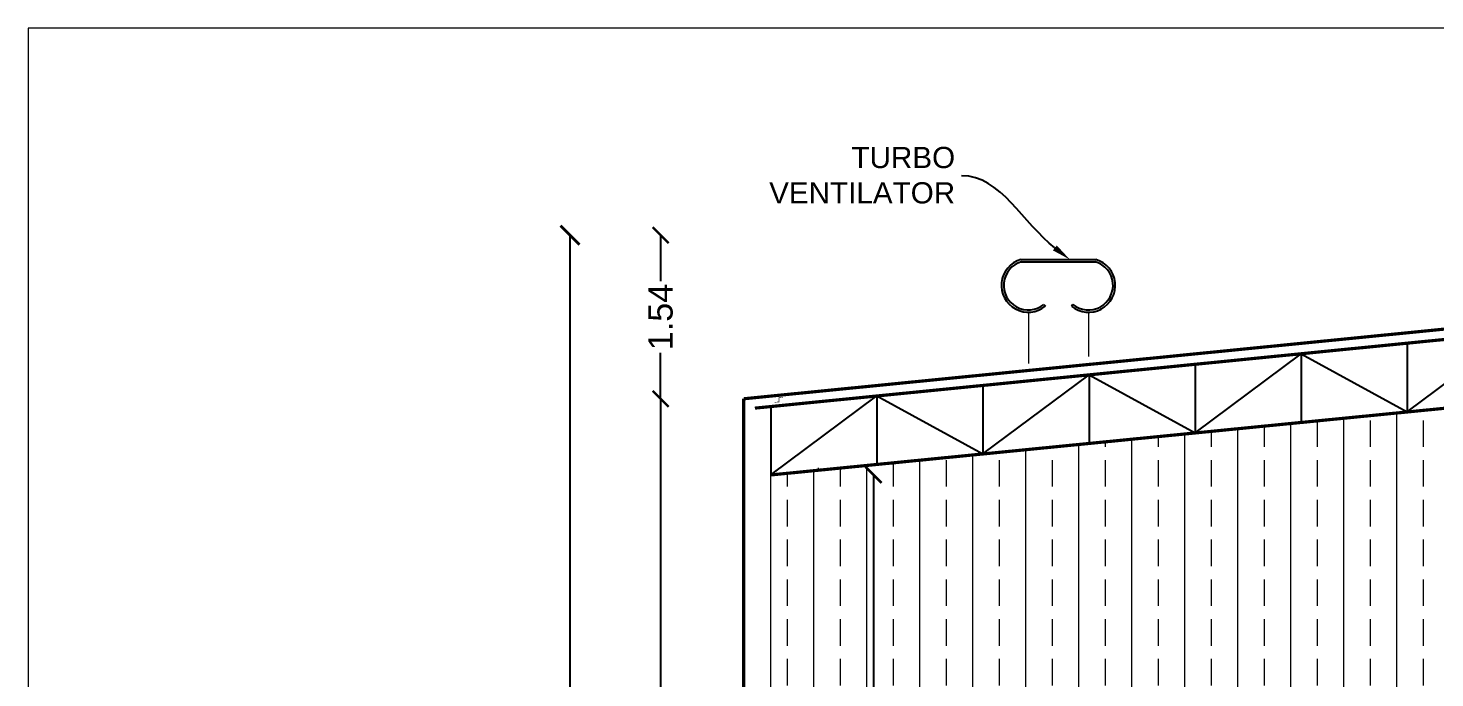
# Model space of a CAD drawing. Header units: metres. Extents: x 1521 to 1862, y -130 to 121.
# Drawn here: x 1520.51 to 1533.78, y 5.33 to 11.46 of the extents above; entities that cross this region are included whole.
import ezdxf
from ezdxf import colors
from ezdxf.entities.mleader import LeaderData, LeaderLine
from ezdxf.math import Vec2, Vec3

# ---------------------------------------------------------------- set-up
doc = ezdxf.new("R2010")
doc.units = ezdxf.units.M
doc.header["$MEASUREMENT"] = 0
doc.layers.get('DEFPOINTS').update_dxf_attribs({"lineweight": 9})
doc.layers.add('A-WALL', color=250, linetype='Continuous', lineweight=30)
for name, color, linetype in [('BLK_1_FLR_0_REGULAR_ROOM', 4, 'Continuous'), ('BLK_1_HT_OF_BLDG', 5, 'Continuous'), ('TAG', 8, 'Continuous')]:
    doc.layers.add(name, color=color, linetype=linetype)
doc.styles.add('1', font='arial.ttf', dxfattribs={"height": 0.5})
doc.styles.add('2', font='arial.ttf', dxfattribs={"height": 0.23})
doc.styles.get("Standard").update_dxf_attribs({"font": 'arial.ttf'})
doc.dimstyles.new('1', dxfattribs={"dimscale": 0, "dimtxt": 0.23, "dimasz": 0.18, "dimexe": 3, "dimexo": 0, "dimgap": 0.01, "dimtad": 1, "dimzin": 1, "dimdsep": 46, "dimtxsty": '1', "dimblk": 'ARCHTICK', "dimcen": 0.01, "dimse1": 1, "dimse2": 1, "dimclrd": 256, "dimclre": 256, "dimclrt": 256, "dimadec": 0, "dimazin": 0, "dimtfac": 1, "dimtmove": 2, "dimatfit": 3, "dimfxl": 0, "dimtolj": 1, "dimtzin": 0, "dimarcsym": 0})
doc.dimstyles.new('100', dxfattribs={"dimtxt": 0.23, "dimasz": 0.15, "dimexe": 3, "dimexo": 0, "dimgap": 0.05, "dimtad": 0, "dimzin": 1, "dimdsep": 46, "dimtxsty": '2', "dimblk1": 'ARCHTICK', "dimblk2": 'ARCHTICK', "dimsah": 1, "dimcen": 0.1, "dimse1": 1, "dimse2": 1, "dimclrd": 251, "dimclre": 256, "dimclrt": 256, "dimadec": 0, "dimazin": 1, "dimtfac": 1, "dimtmove": 2, "dimatfit": 0, "dimfxl": 0, "dimtolj": 2, "dimtzin": 0, "dimarcsym": 0})

# ---------------------------------------------------------------- blocks, each defined once
blk = doc.blocks.new('_ARCHTICK')
at = {"color": 0, "linetype": 'ByBlock', "const_width": 0.15}
blk.add_lwpolyline([(-0.5, -0.5), (0.5, 0.5)], dxfattribs=at)
blk = doc.blocks.new('*D321')
at = {"layer": 'BLK_1_HT_OF_BLDG', "color": 251, "lineweight": -2}
for p, q in [((1526.479, 7.963), (1526.479, 4.388)), ((1526.479, 0.116), (1526.479, 3.691))]:
    blk.add_line(p, q, dxfattribs=at)
at = {"layer": 'DEFPOINTS', "color": 0}
for p in [(1527.263, 7.963), (1526.479, 0.116), (1527.263, 0.116)]:
    blk.add_point(p, dxfattribs=at)
at = {"layer": 'BLK_1_HT_OF_BLDG', "color": 251, "lineweight": -2, "xscale": 0.15, "yscale": 0.15, "zscale": 0.15}
for p, rotation in [((1526.479, 7.963), 90), ((1526.479, 0.116), 270)]:
    blk.add_blockref('_ARCHTICK', p, dxfattribs=dict(at, rotation=rotation))
at = {"layer": 'BLK_1_HT_OF_BLDG', "insert": (1526.479, 4.04), "char_height": 0.23, "attachment_point": 5, "rotation": 90, "style": '2'}
blk.add_mtext('\\A2;7.85', dxfattribs=at)
blk = doc.blocks.new('*D318')
at = {"layer": 'A-WALL', "color": 251, "lineweight": -2, "ltscale": 5}
for p, q in [((1526.479, 9.506), (1526.479, 9.072)), ((1526.479, 7.963), (1526.479, 8.397))]:
    blk.add_line(p, q, dxfattribs=at)
at = {"layer": 'DEFPOINTS', "color": 0, "ltscale": 5}
for p in [(1526.479, 9.506), (1526.479, 9.506), (1526.479, 7.963)]:
    blk.add_point(p, dxfattribs=at)
at = {"layer": 'A-WALL', "color": 251, "lineweight": -2, "ltscale": 5, "xscale": 0.15, "yscale": 0.15, "zscale": 0.15}
for p, rotation in [((1526.479, 9.506), 90), ((1526.479, 7.963), 270)]:
    blk.add_blockref('_ARCHTICK', p, dxfattribs=dict(at, rotation=rotation))
at = {"layer": 'A-WALL', "lineweight": 5, "ltscale": 5, "insert": (1526.479, 8.735), "char_height": 0.23, "attachment_point": 5, "rotation": 90, "style": '2'}
blk.add_mtext('\\A2;1.54', dxfattribs=at)
blk = doc.blocks.new('*D319')
at = {"layer": 'BLK_1_HT_OF_BLDG', "lineweight": -2}
for p, q in [((1525.624, 9.506), (1525.624, 4.844)), ((1525.624, -0.494), (1525.624, 4.168))]:
    blk.add_line(p, q, dxfattribs=at)
at = {"layer": 'DEFPOINTS', "color": 0}
for p in [(1525.81, 9.506), (1525.624, -0.494), (1525.81, -0.494)]:
    blk.add_point(p, dxfattribs=at)
at = {"layer": 'BLK_1_HT_OF_BLDG', "lineweight": -2, "xscale": 0.18, "yscale": 0.18, "zscale": 0.18}
for p, rotation in [((1525.624, 9.506), 90), ((1525.624, -0.494), 270)]:
    blk.add_blockref('_ARCHTICK', p, dxfattribs=dict(at, rotation=rotation))
at = {"layer": 'BLK_1_HT_OF_BLDG', "insert": (1525.624, 4.506), "char_height": 0.5, "width": 0.05664, "attachment_point": 5, "rotation": 90, "style": '1'}
blk.add_mtext('\\A1;{\\H0.4x;10.00}', dxfattribs=at)
blk = doc.blocks.new('A$C1C3136BA')
at = {"layer": 'TAG', "ltscale": 0.25}
for p, q in [((0.227, 0.62), (1.113, 0.62)), ((0.227, 0.593), (1.113, 0.593)), ((0.499, 0.091), (0.516, 0.07)), ((0.841, 0.091), (0.824, 0.07))]:
    blk.add_line(p, q, dxfattribs=at)
for centre, radius, start, end in [((0.315, 0.316), 0.317, 106.2596, 309.2134), ((0.315, 0.316), 0.29, 106.2596, 309.2134), ((1.024, 0.316), 0.317, 230.7866, 73.7404), ((1.024, 0.316), 0.29, 230.7866, 73.7404)]:
    blk.add_arc(centre, radius, start, end, dxfattribs=at)
blk = doc.blocks.new('*D316')
at = {"layer": 'BLK_1_FLR_0_REGULAR_ROOM', "color": 251, "lineweight": -2}
for p, q in [((1528.488, 7.245), (1528.488, 4.028)), ((1528.488, 0.116), (1528.488, 3.333))]:
    blk.add_line(p, q, dxfattribs=at)
at = {"layer": 'DEFPOINTS', "color": 0}
for p in [(1527.75, 7.245), (1527.75, 0.116), (1528.488, 0.116)]:
    blk.add_point(p, dxfattribs=at)
at = {"layer": 'BLK_1_FLR_0_REGULAR_ROOM', "color": 251, "lineweight": -2, "xscale": 0.15, "yscale": 0.15, "zscale": 0.15}
for p, rotation in [((1528.488, 7.245), 90), ((1528.488, 0.116), 270)]:
    blk.add_blockref('_ARCHTICK', p, dxfattribs=dict(at, rotation=rotation))
at = {"layer": 'BLK_1_FLR_0_REGULAR_ROOM', "insert": (1528.488, 3.68), "char_height": 0.23, "attachment_point": 5, "rotation": 90, "style": '2'}
blk.add_mtext('\\A2;7.13', dxfattribs=at)

msp = doc.modelspace()

# ---------------------------------------------------------------- hatches: boundary and pattern name
at = {"layer": 'A-WALL', "lineweight": 5, "ltscale": 5}
h = msp.add_hatch(dxfattribs=at)
h.set_pattern_fill('ANSI33', color=256, scale=2, angle=45)
h.set_pattern_definition([(90, (147.42434, 49.2592), (-0.5, 0), []), (90, (147.67434, 49.5092), (-0.5, 0), [0.25, -0.125])])
h.paths.add_polyline_path([(1558.01976, 7.24508), (1557.97664, 7.27719), (1556.05743, 7.46359), (1556.01976, 7.44299), (1555.98237, 7.47088), (1554.05168, 7.6584), (1554.01976, 7.64091), (1553.98807, 7.66458), (1552.04596, 7.85321), (1552.01976, 7.83882), (1551.99375, 7.85828), (1550.04025, 8.04802), (1550.01976, 8.03673), (1549.99941, 8.05199), (1548.03457, 8.24282), (1548.01976, 8.23465), (1548.00505, 8.24569), (1546.02891, 8.43763), (1546.01976, 8.43256), (1546.01067, 8.4394), (1544.02327, 8.63243), (1544.01976, 8.63048), (1544.0154, 8.63319), (1542.76976, 8.75417), (1527.51976, 7.24508), (1527.51976, 5.18945), (1527.74976, 5.18945), (1527.74976, 5.03867), (1557.78976, 5.03867), (1557.78976, 5.18945), (1558.01976, 5.18945)])
h.paths.add_polyline_path([(1542.4666, 7.3666), (1543.75606, 7.3666), (1543.75606, 7.80637), (1542.4666, 7.80637)], flags=24)

# ---------------------------------------------------------------- linework, layer by layer
for p, q in [((1533.51976, 7.83882), (1534.51976, 8.58723)), ((1531.51976, 7.64091), (1532.51976, 8.38812)), ((1532.51976, 8.38812), (1532.51976, 7.73986)), ((1532.51976, 8.38812), (1533.51976, 7.83882)), ((1533.51976, 8.48767), (1533.51976, 7.83882)), ((1531.51976, 8.28856), (1531.51976, 7.64091)), ((1529.51976, 7.44299), (1530.51976, 8.189)), ((1530.51976, 8.189), (1530.51976, 7.54195)), ((1530.51976, 8.189), (1531.51976, 7.64091)), ((1527.51976, 7.24508), (1528.51976, 7.98989)), ((1528.51976, 7.98989), (1528.51976, 7.34403)), ((1528.51976, 7.98989), (1529.51976, 7.44299)), ((1529.51976, 8.08945), (1529.51976, 7.44299)), ((1527.51976, 7.89033), (1527.51976, 7.24508))]:
    msp.add_line(p, q)
for p, q in [((1529.94811, 8.77876), (1529.94811, 8.297)), ((1530.51459, 8.77876), (1530.51459, 8.36192)), ((1527.96976, 7.30102), (1527.96976, 7.31251)), ((1527.51976, 3.18573), (1527.51976, 7.24508))]:
    msp.add_line(p, q, dxfattribs=at)
msp.add_lwpolyline([(1638.18075, 11.4595), (1520.51329, 11.4595), (1520.51329, -71.32477), (1638.18075, -71.32477)], close=True, dxfattribs=at)
msp.add_lwpolyline([(1527.2626, 7.96337, 0.03, 0.03, 0), (1542.76976, 9.50536, 0.03, 0.03, 0), (1558.27872, 7.96298, 0, 0, 0)], format="xyseb", dxfattribs=at)
msp.add_lwpolyline([(1542.76976, 9.40857, 0.03, 0.03, 0), (1527.36804, 7.87523, 0, 0, 0), (1527.51976, 7.24508, 0.03, 0.03, 0), (1542.76976, 8.75417, 0.03, 0.03, 0), (1558.01976, 7.273, 0.01, 0.01, 0), (1558.17318, 7.85935, 0.03, 0.03, 0)], format="xyseb", close=True, dxfattribs=at)
for points, const_width in [([(1527.2626, 7.96337), (1527.2626, 5.03867), (1527.51976, 5.03867)], 0.03), ([(1527.55577, 7.93016), (1527.59483, 7.93354), (1527.59536, 7.97323), (1527.63475, 7.97678)], 0.00529)]:
    msp.add_lwpolyline(points, dxfattribs=dict(at, const_width=const_width))

# ---------------------------------------------------------------- block references
at = {"layer": 'A-WALL', "lineweight": 5, "ltscale": 5, "xscale": 0.7999999999970333, "yscale": 0.7999999999970333, "zscale": 0.7999999999970333, "rotation": 359.9658001802999}
msp.add_blockref('A$C1C3136BA', (1529.69514, 8.78058), dxfattribs=at)

# ---------------------------------------------------------------- dimensions: what is measured, and where the dimension line sits
at = {"layer": 'A-WALL', "lineweight": 5, "ltscale": 5}
dim = msp.add_aligned_dim(p1=(1526.47872, 7.96337), p2=(1526.47872, 9.50611), distance=0, dimstyle='100', dxfattribs=at)
dim.commit()
dim.dimension.update_dxf_attribs({"geometry": '*D318', "text_midpoint": (1526.47872, 8.73474)})
at = {"layer": 'BLK_1_FLR_0_REGULAR_ROOM'}
dim = msp.add_aligned_dim(p1=(1527.74976, 7.24508), p2=(1527.74976, 0.11573), distance=0.73852, dimstyle='100', dxfattribs=at)
dim.commit()
dim.dimension.update_dxf_attribs({"geometry": '*D316', "text_midpoint": (1528.48828, 3.6804)})
at = {"layer": 'BLK_1_HT_OF_BLDG'}
dim = msp.add_linear_dim(base=(1525.62369, -0.49389), p1=(1525.81031, 9.50611), p2=(1525.81031, -0.49389), angle=270, text='{\\H0.4x;<>}', dimstyle='1', override={"dimscale": 1}, dxfattribs=at)
dim.commit()
dim.dimension.update_dxf_attribs({"geometry": '*D319', "text_midpoint": (1525.62369, 4.50611), "dimtype": 161})
dim = msp.add_aligned_dim(p1=(1527.2626, 7.96337), p2=(1527.2626, 0.11573), distance=-0.78388, dimstyle='100', dxfattribs=at)
dim.commit()
dim.dimension.update_dxf_attribs({"geometry": '*D321', "text_midpoint": (1526.47872, 4.03955)})

# ---------------------------------------------------------------- leaders
at = {"layer": 'A-WALL', "lineweight": 5, "ltscale": 5}
ml = msp.add_multileader_mtext('Standard', dxfattribs=at)
ml.set_content('TURBO\\PVENTILATOR', color=256)
ml.set_leader_properties(color=1)
ml.build(insert=Vec2(0, 0))
ml.multileader.update_dxf_attribs({"leader_type": 2, "text_left_attachment_type": 2, "text_right_attachment_type": 2, "dogleg_length": 0.36, "arrow_head_size": 0.18})
ctx = ml.context
ctx.base_point, ctx.char_height, ctx.arrow_head_size, ctx.landing_gap_size, ctx.plane_origin = Vec3(1527.44744, 10.06749), 0.2, 0.18, 0.06, Vec3(1544.26043, 9.21141)
ctx.left_attachment, ctx.right_attachment, ctx.text_align_type = 2, 2, 2
notes = []
notes.append((ctx, [(0, (1, 1, 0), (1529.67696, 10.06749), (-1, 0), 0.36, [(0, [(1530.33972, 9.27633)], 0, [])])]))
ctx.mtext.insert, ctx.mtext.alignment, ctx.mtext.flow_direction = Vec3(1529.25696, 10.3394), 3, 5
for ctx, leaders in notes:
    for number, flags, end, landing, length, lines in leaders:
        leader = LeaderData()
        leader.index, (leader.has_last_leader_line, leader.has_dogleg_vector, leader.attachment_direction) = number, flags
        leader.last_leader_point, leader.dogleg_vector, leader.dogleg_length = Vec3(end), Vec3(landing), length
        for number, points, colour, breaks in lines:
            line = LeaderLine()
            line.index, line.vertices, line.color, line.breaks = number, Vec3.list(points), colors.encode_raw_color(colour), breaks
            leader.lines.append(line)
        ctx.leaders.append(leader)

doc.saveas('drawing.dxf')
